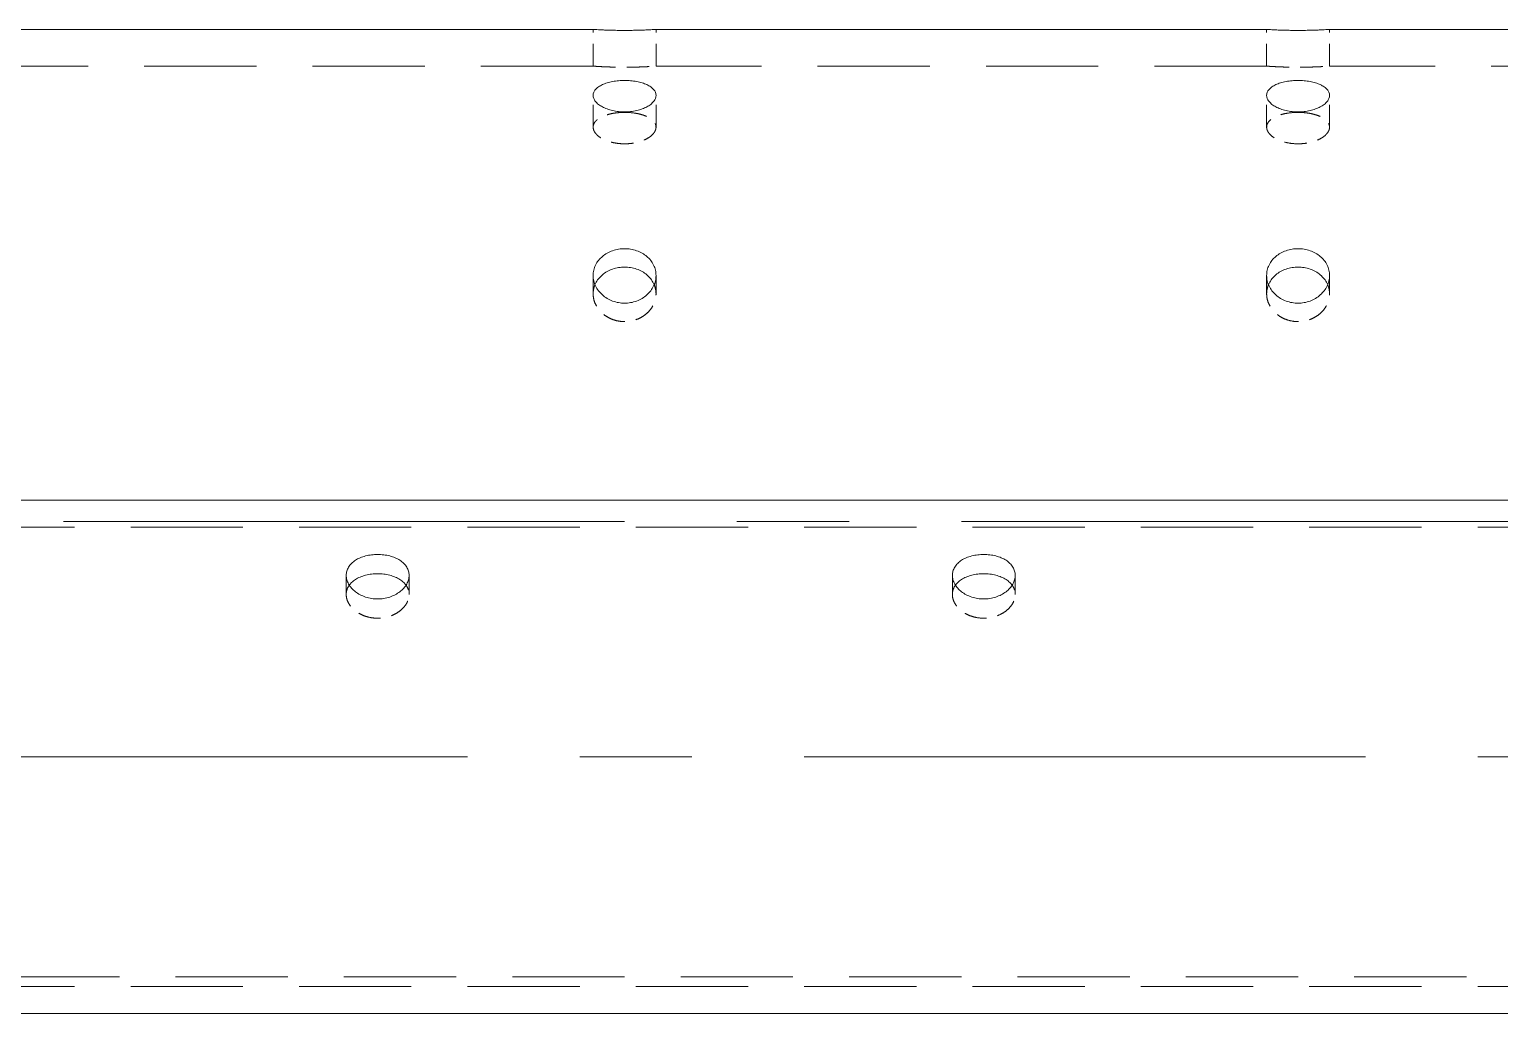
# Model space of a CAD drawing. Header units: millimetres. Extents: x -46397 to 283259, y -8690 to 23983.
# Drawn here: x 2240.6 to 2568, y 4219.6 to 4438.7 of the extents above; entities that cross this region are included whole.
import ezdxf

# ---------------------------------------------------------------- set-up
doc = ezdxf.new("R2010")
doc.units = ezdxf.units.MM
doc.linetypes.add('CENTER', pattern=[2, 1.25, -0.25, 0.25, -0.25])
doc.linetypes.add('HIDDENX2', pattern=[0.75, 0.5, -0.25])
doc.layers.add('DUONGTAM', color=1, linetype='CENTER', lineweight=0)
doc.layers.add('flashshoot', color=7, linetype='Continuous')

# ---------------------------------------------------------------- blocks, each defined once
blk = doc.blocks.new('A$C49aca623')
at = {"color": 2, "linetype": 'Continuous', "lineweight": 0, "ltscale": 10, "extrusion": (2.28848e-17, 1, 0)}
for p, q in [((-1047, -563.9), (-1183, -563.9)), ((-897, -563.9), (-1033, -563.9)), ((-747, -563.9), (-883, -563.9)), ((1960, -783), (-2832, -783))]:
    blk.add_line(p, q, dxfattribs=at)
at = {"color": 1, "linetype": 'HIDDENX2', "lineweight": 0, "ltscale": 10, "extrusion": (2.28848e-17, 1, 0)}
for p, q in [((-1047, -572.08), (-1047, -563.9)), ((-1033, -572.08), (-1033, -563.9)), ((-897, -572.08), (-897, -563.9)), ((-883, -572.08), (-883, -563.9)), ((-1047, -585.66), (-1047, -578.58)), ((-1033, -585.66), (-1033, -578.58)), ((-897, -585.66), (-897, -578.58)), ((-883, -585.66), (-883, -578.58)), ((-1047, -622.77), (-1047, -618.68)), ((-1033, -622.77), (-1033, -618.68)), ((-897, -622.77), (-897, -618.68)), ((-883, -622.77), (-883, -618.68))]:
    blk.add_line(p, q, dxfattribs=at)
at = {"color": 1, "linetype": 'HIDDENX2', "lineweight": 0, "ltscale": 50, "extrusion": (2.28848e-17, 1, 0)}
for p, q in [((-1047, -572.08), (-1183, -572.08)), ((-897, -572.08), (-1033, -572.08)), ((-747, -572.08), (-883, -572.08)), ((1960, -774.82), (-2832, -774.82))]:
    blk.add_line(p, q, dxfattribs=at)
at = {"color": 2, "linetype": 'Continuous', "lineweight": 0, "ltscale": 10}
for points, knots in [([(-1033, -563.9), (-1033, -563.9), (-1033.04, -563.9), (-1033.22, -563.91), (-1033.35, -563.92), (-1033.71, -563.94), (-1033.93, -563.96), (-1034.45, -563.98), (-1034.74, -564), (-1035.36, -564.03), (-1035.71, -564.04), (-1036.48, -564.07), (-1036.89, -564.08), (-1037.75, -564.1), (-1038.2, -564.11), (-1039.11, -564.12), (-1039.56, -564.12), (-1040.44, -564.12), (-1040.89, -564.12), (-1041.8, -564.11), (-1042.25, -564.1), (-1043.11, -564.08), (-1043.52, -564.07), (-1044.29, -564.04), (-1044.64, -564.03), (-1045.26, -564), (-1045.55, -563.98), (-1046.07, -563.96), (-1046.29, -563.94), (-1046.65, -563.92), (-1046.78, -563.91), (-1046.96, -563.9), (-1047, -563.9), (-1047, -563.9)], [10.550311, 10.550311, 10.550311, 10.550311, 11.869099, 11.869099, 13.187888, 13.187888, 14.506676, 14.506676, 15.825465, 15.825465, 17.144254, 17.144254, 18.463043, 18.463043, 19.781833, 19.781833, 21.100622, 21.100622, 22.419411, 22.419411, 23.7382, 23.7382, 25.05699, 25.05699, 26.375779, 26.375779, 27.694567, 27.694567, 29.013356, 29.013356, 30.332144, 30.332144, 31.650933, 31.650933, 31.650933, 31.650933]), ([(-883, -563.9), (-883, -563.9), (-883.04, -563.9), (-883.22, -563.91), (-883.35, -563.92), (-883.71, -563.94), (-883.93, -563.96), (-884.45, -563.98), (-884.74, -564), (-885.36, -564.03), (-885.71, -564.04), (-886.48, -564.07), (-886.89, -564.08), (-887.75, -564.1), (-888.2, -564.11), (-889.11, -564.12), (-889.56, -564.12), (-890.44, -564.12), (-890.89, -564.12), (-891.8, -564.11), (-892.25, -564.1), (-893.11, -564.08), (-893.52, -564.07), (-894.29, -564.04), (-894.64, -564.03), (-895.26, -564), (-895.55, -563.98), (-896.07, -563.96), (-896.29, -563.94), (-896.65, -563.92), (-896.78, -563.91), (-896.96, -563.9), (-897, -563.9), (-897, -563.9)], [10.550311, 10.550311, 10.550311, 10.550311, 11.869099, 11.869099, 13.187888, 13.187888, 14.506676, 14.506676, 15.825465, 15.825465, 17.144254, 17.144254, 18.463043, 18.463043, 19.781833, 19.781833, 21.100622, 21.100622, 22.419411, 22.419411, 23.7382, 23.7382, 25.05699, 25.05699, 26.375779, 26.375779, 27.694567, 27.694567, 29.013356, 29.013356, 30.332144, 30.332144, 31.650933, 31.650933, 31.650933, 31.650933]), ([(-1040, -575.27), (-1039.56, -575.27), (-1039.11, -575.29), (-1038.2, -575.37), (-1037.75, -575.43), (-1036.89, -575.59), (-1036.48, -575.69), (-1035.71, -575.92), (-1035.36, -576.06), (-1034.74, -576.34), (-1034.45, -576.51), (-1033.93, -576.86), (-1033.71, -577.06), (-1033.35, -577.47), (-1033.22, -577.69), (-1033.04, -578.13), (-1033, -578.36), (-1033, -578.8), (-1033.04, -579.03), (-1033.22, -579.49), (-1033.35, -579.72), (-1033.71, -580.17), (-1033.93, -580.39), (-1034.45, -580.79), (-1034.74, -580.98), (-1035.36, -581.32), (-1035.71, -581.47), (-1036.48, -581.76), (-1036.89, -581.88), (-1037.75, -582.07), (-1038.2, -582.15), (-1039.11, -582.25), (-1039.56, -582.27), (-1040.44, -582.27), (-1040.89, -582.25), (-1041.8, -582.15), (-1042.25, -582.07), (-1043.11, -581.88), (-1043.52, -581.76), (-1044.29, -581.47), (-1044.64, -581.32), (-1045.26, -580.98), (-1045.55, -580.79), (-1046.07, -580.39), (-1046.29, -580.17), (-1046.65, -579.72), (-1046.78, -579.49), (-1046.96, -579.03), (-1047, -578.8), (-1047, -578.36), (-1046.96, -578.13), (-1046.78, -577.69), (-1046.65, -577.47), (-1046.29, -577.06), (-1046.07, -576.86), (-1045.55, -576.51), (-1045.26, -576.34), (-1044.64, -576.06), (-1044.29, -575.92), (-1043.52, -575.69), (-1043.11, -575.59), (-1042.25, -575.43), (-1041.8, -575.37), (-1040.89, -575.29), (-1040.44, -575.27), (-1040, -575.27)], [0, 0, 0, 0, 1.318789, 1.318789, 2.637578, 2.637578, 3.956368, 3.956368, 5.275157, 5.275157, 6.593945, 6.593945, 7.912734, 7.912734, 9.231522, 9.231522, 10.550311, 10.550311, 11.869099, 11.869099, 13.187888, 13.187888, 14.506676, 14.506676, 15.825465, 15.825465, 17.144254, 17.144254, 18.463043, 18.463043, 19.781833, 19.781833, 21.100622, 21.100622, 22.419411, 22.419411, 23.7382, 23.7382, 25.05699, 25.05699, 26.375779, 26.375779, 27.694567, 27.694567, 29.013356, 29.013356, 30.332144, 30.332144, 31.650933, 31.650933, 32.969721, 32.969721, 34.28851, 34.28851, 35.607298, 35.607298, 36.926087, 36.926087, 38.244876, 38.244876, 39.563665, 39.563665, 40.882454, 40.882454, 42.201244, 42.201244, 42.201244, 42.201244]), ([(-890, -575.27), (-889.56, -575.27), (-889.11, -575.29), (-888.2, -575.37), (-887.75, -575.43), (-886.89, -575.59), (-886.48, -575.69), (-885.71, -575.92), (-885.36, -576.06), (-884.74, -576.34), (-884.45, -576.51), (-883.93, -576.86), (-883.71, -577.06), (-883.35, -577.47), (-883.22, -577.69), (-883.04, -578.13), (-883, -578.36), (-883, -578.8), (-883.04, -579.03), (-883.22, -579.49), (-883.35, -579.72), (-883.71, -580.17), (-883.93, -580.39), (-884.45, -580.79), (-884.74, -580.98), (-885.36, -581.32), (-885.71, -581.47), (-886.48, -581.76), (-886.89, -581.88), (-887.75, -582.07), (-888.2, -582.15), (-889.11, -582.25), (-889.56, -582.27), (-890.44, -582.27), (-890.89, -582.25), (-891.8, -582.15), (-892.25, -582.07), (-893.11, -581.88), (-893.52, -581.76), (-894.29, -581.47), (-894.64, -581.32), (-895.26, -580.98), (-895.55, -580.79), (-896.07, -580.39), (-896.29, -580.17), (-896.65, -579.72), (-896.78, -579.49), (-896.96, -579.03), (-897, -578.8), (-897, -578.36), (-896.96, -578.13), (-896.78, -577.69), (-896.65, -577.47), (-896.29, -577.06), (-896.07, -576.86), (-895.55, -576.51), (-895.26, -576.34), (-894.64, -576.06), (-894.29, -575.92), (-893.52, -575.69), (-893.11, -575.59), (-892.25, -575.43), (-891.8, -575.37), (-890.89, -575.29), (-890.44, -575.27), (-890, -575.27)], [0, 0, 0, 0, 1.318789, 1.318789, 2.637578, 2.637578, 3.956368, 3.956368, 5.275157, 5.275157, 6.593945, 6.593945, 7.912734, 7.912734, 9.231522, 9.231522, 10.550311, 10.550311, 11.869099, 11.869099, 13.187888, 13.187888, 14.506676, 14.506676, 15.825465, 15.825465, 17.144254, 17.144254, 18.463043, 18.463043, 19.781833, 19.781833, 21.100622, 21.100622, 22.419411, 22.419411, 23.7382, 23.7382, 25.05699, 25.05699, 26.375779, 26.375779, 27.694567, 27.694567, 29.013356, 29.013356, 30.332144, 30.332144, 31.650933, 31.650933, 32.969721, 32.969721, 34.28851, 34.28851, 35.607298, 35.607298, 36.926087, 36.926087, 38.244876, 38.244876, 39.563665, 39.563665, 40.882454, 40.882454, 42.201244, 42.201244, 42.201244, 42.201244]), ([(-1040, -612.72), (-1039.56, -612.72), (-1039.11, -612.76), (-1038.2, -612.91), (-1037.75, -613.02), (-1036.89, -613.32), (-1036.48, -613.51), (-1035.71, -613.94), (-1035.36, -614.18), (-1034.74, -614.71), (-1034.45, -615), (-1033.93, -615.65), (-1033.71, -616), (-1033.35, -616.74), (-1033.22, -617.12), (-1033.04, -617.9), (-1033, -618.29), (-1033, -619.06), (-1033.04, -619.45), (-1033.22, -620.24), (-1033.35, -620.63), (-1033.71, -621.39), (-1033.93, -621.75), (-1034.45, -622.43), (-1034.74, -622.74), (-1035.36, -623.29), (-1035.71, -623.55), (-1036.48, -624.01), (-1036.89, -624.21), (-1037.75, -624.53), (-1038.2, -624.65), (-1039.11, -624.81), (-1039.56, -624.85), (-1040.44, -624.85), (-1040.89, -624.81), (-1041.8, -624.65), (-1042.25, -624.53), (-1043.11, -624.21), (-1043.52, -624.01), (-1044.29, -623.55), (-1044.64, -623.29), (-1045.26, -622.74), (-1045.55, -622.43), (-1046.07, -621.75), (-1046.29, -621.39), (-1046.65, -620.63), (-1046.78, -620.24), (-1046.96, -619.45), (-1047, -619.06), (-1047, -618.29), (-1046.96, -617.9), (-1046.78, -617.12), (-1046.65, -616.74), (-1046.29, -616), (-1046.07, -615.65), (-1045.55, -615), (-1045.26, -614.71), (-1044.64, -614.18), (-1044.29, -613.94), (-1043.52, -613.51), (-1043.11, -613.32), (-1042.25, -613.02), (-1041.8, -612.91), (-1040.89, -612.76), (-1040.44, -612.72), (-1040, -612.72)], [0, 0, 0, 0, 1.318789, 1.318789, 2.637578, 2.637578, 3.956368, 3.956368, 5.275157, 5.275157, 6.593945, 6.593945, 7.912734, 7.912734, 9.231522, 9.231522, 10.550311, 10.550311, 11.869099, 11.869099, 13.187888, 13.187888, 14.506676, 14.506676, 15.825465, 15.825465, 17.144254, 17.144254, 18.463043, 18.463043, 19.781833, 19.781833, 21.100622, 21.100622, 22.419411, 22.419411, 23.7382, 23.7382, 25.05699, 25.05699, 26.375779, 26.375779, 27.694567, 27.694567, 29.013356, 29.013356, 30.332144, 30.332144, 31.650933, 31.650933, 32.969721, 32.969721, 34.28851, 34.28851, 35.607298, 35.607298, 36.926087, 36.926087, 38.244876, 38.244876, 39.563665, 39.563665, 40.882454, 40.882454, 42.201244, 42.201244, 42.201244, 42.201244]), ([(-890, -612.72), (-889.56, -612.72), (-889.11, -612.76), (-888.2, -612.91), (-887.75, -613.02), (-886.89, -613.32), (-886.48, -613.51), (-885.71, -613.94), (-885.36, -614.18), (-884.74, -614.71), (-884.45, -615), (-883.93, -615.65), (-883.71, -616), (-883.35, -616.74), (-883.22, -617.12), (-883.04, -617.9), (-883, -618.29), (-883, -619.06), (-883.04, -619.45), (-883.22, -620.24), (-883.35, -620.63), (-883.71, -621.39), (-883.93, -621.75), (-884.45, -622.43), (-884.74, -622.74), (-885.36, -623.29), (-885.71, -623.55), (-886.48, -624.01), (-886.89, -624.21), (-887.75, -624.53), (-888.2, -624.65), (-889.11, -624.81), (-889.56, -624.85), (-890.44, -624.85), (-890.89, -624.81), (-891.8, -624.65), (-892.25, -624.53), (-893.11, -624.21), (-893.52, -624.01), (-894.29, -623.55), (-894.64, -623.29), (-895.26, -622.74), (-895.55, -622.43), (-896.07, -621.75), (-896.29, -621.39), (-896.65, -620.63), (-896.78, -620.24), (-896.96, -619.45), (-897, -619.06), (-897, -618.29), (-896.96, -617.9), (-896.78, -617.12), (-896.65, -616.74), (-896.29, -616), (-896.07, -615.65), (-895.55, -615), (-895.26, -614.71), (-894.64, -614.18), (-894.29, -613.94), (-893.52, -613.51), (-893.11, -613.32), (-892.25, -613.02), (-891.8, -612.91), (-890.89, -612.76), (-890.44, -612.72), (-890, -612.72)], [0, 0, 0, 0, 1.318789, 1.318789, 2.637578, 2.637578, 3.956368, 3.956368, 5.275157, 5.275157, 6.593945, 6.593945, 7.912734, 7.912734, 9.231522, 9.231522, 10.550311, 10.550311, 11.869099, 11.869099, 13.187888, 13.187888, 14.506676, 14.506676, 15.825465, 15.825465, 17.144254, 17.144254, 18.463043, 18.463043, 19.781833, 19.781833, 21.100622, 21.100622, 22.419411, 22.419411, 23.7382, 23.7382, 25.05699, 25.05699, 26.375779, 26.375779, 27.694567, 27.694567, 29.013356, 29.013356, 30.332144, 30.332144, 31.650933, 31.650933, 32.969721, 32.969721, 34.28851, 34.28851, 35.607298, 35.607298, 36.926087, 36.926087, 38.244876, 38.244876, 39.563665, 39.563665, 40.882454, 40.882454, 42.201244, 42.201244, 42.201244, 42.201244]), ([(-1040, -616.82), (-1040.44, -616.82), (-1040.89, -616.86), (-1041.8, -617.01), (-1042.25, -617.12), (-1043.11, -617.42), (-1043.52, -617.6), (-1044.29, -618.03), (-1044.64, -618.28), (-1045.26, -618.8), (-1045.55, -619.1), (-1046.07, -619.74), (-1046.29, -620.09), (-1046.51, -620.55), (-1046.55, -620.64), (-1046.59, -620.73)], [0, 0, 0, 0, 1.318854, 1.318854, 2.637708, 2.637708, 3.956563, 3.956563, 5.275417, 5.275417, 6.59427, 6.59427, 7.913123, 7.913123, 8.233495, 8.233495, 8.233495, 8.233495]), ([(-1033.41, -620.73), (-1033.45, -620.64), (-1033.49, -620.55), (-1033.71, -620.09), (-1033.93, -619.74), (-1034.45, -619.1), (-1034.74, -618.8), (-1035.36, -618.28), (-1035.71, -618.03), (-1036.48, -617.6), (-1036.89, -617.42), (-1037.75, -617.12), (-1038.2, -617.01), (-1039.11, -616.86), (-1039.56, -616.82), (-1040, -616.82)], [33.969824, 33.969824, 33.969824, 33.969824, 34.290196, 34.290196, 35.609049, 35.609049, 36.927902, 36.927902, 38.246757, 38.246757, 39.565611, 39.565611, 40.884465, 40.884465, 42.203319, 42.203319, 42.203319, 42.203319]), ([(-890, -616.82), (-890.44, -616.82), (-890.89, -616.86), (-891.8, -617.01), (-892.25, -617.12), (-893.11, -617.42), (-893.52, -617.6), (-894.29, -618.03), (-894.64, -618.28), (-895.26, -618.8), (-895.55, -619.1), (-896.07, -619.74), (-896.29, -620.09), (-896.51, -620.55), (-896.55, -620.64), (-896.59, -620.73)], [0, 0, 0, 0, 1.318854, 1.318854, 2.637708, 2.637708, 3.956563, 3.956563, 5.275417, 5.275417, 6.59427, 6.59427, 7.913123, 7.913123, 8.233495, 8.233495, 8.233495, 8.233495]), ([(-883.41, -620.73), (-883.45, -620.64), (-883.49, -620.55), (-883.71, -620.09), (-883.93, -619.74), (-884.45, -619.1), (-884.74, -618.8), (-885.36, -618.28), (-885.71, -618.03), (-886.48, -617.6), (-886.89, -617.42), (-887.75, -617.12), (-888.2, -617.01), (-889.11, -616.86), (-889.56, -616.82), (-890, -616.82)], [33.969824, 33.969824, 33.969824, 33.969824, 34.290196, 34.290196, 35.609049, 35.609049, 36.927902, 36.927902, 38.246757, 38.246757, 39.565611, 39.565611, 40.884465, 40.884465, 42.203319, 42.203319, 42.203319, 42.203319])]:
    blk.add_open_spline(points, degree=3, knots=knots, dxfattribs=at)
at = {"color": 1, "linetype": 'HIDDENX2', "lineweight": 0, "ltscale": 10}
for points, knots in [([(-1047, -572.08), (-1047, -572.08), (-1046.96, -572.08), (-1046.78, -572.09), (-1046.65, -572.1), (-1046.29, -572.13), (-1046.07, -572.14), (-1045.55, -572.17), (-1045.26, -572.19), (-1044.64, -572.22), (-1044.29, -572.23), (-1043.52, -572.26), (-1043.11, -572.28), (-1042.25, -572.3), (-1041.8, -572.31), (-1040.89, -572.32), (-1040.44, -572.32), (-1039.56, -572.32), (-1039.11, -572.32), (-1038.2, -572.31), (-1037.75, -572.3), (-1036.89, -572.28), (-1036.48, -572.26), (-1035.71, -572.23), (-1035.36, -572.22), (-1034.74, -572.19), (-1034.45, -572.17), (-1033.93, -572.14), (-1033.71, -572.13), (-1033.35, -572.1), (-1033.22, -572.09), (-1033.04, -572.08), (-1033, -572.08), (-1033, -572.08)], [10.55083, 10.55083, 10.55083, 10.55083, 11.869683, 11.869683, 13.188536, 13.188536, 14.507389, 14.507389, 15.826243, 15.826243, 17.145097, 17.145097, 18.463951, 18.463951, 19.782805, 19.782805, 21.10166, 21.10166, 22.420514, 22.420514, 23.739368, 23.739368, 25.058222, 25.058222, 26.377077, 26.377077, 27.69593, 27.69593, 29.014783, 29.014783, 30.333636, 30.333636, 31.652489, 31.652489, 31.652489, 31.652489]), ([(-897, -572.08), (-897, -572.08), (-896.96, -572.08), (-896.78, -572.09), (-896.65, -572.1), (-896.29, -572.13), (-896.07, -572.14), (-895.55, -572.17), (-895.26, -572.19), (-894.64, -572.22), (-894.29, -572.23), (-893.52, -572.26), (-893.11, -572.28), (-892.25, -572.3), (-891.8, -572.31), (-890.89, -572.32), (-890.44, -572.32), (-889.56, -572.32), (-889.11, -572.32), (-888.2, -572.31), (-887.75, -572.3), (-886.89, -572.28), (-886.48, -572.26), (-885.71, -572.23), (-885.36, -572.22), (-884.74, -572.19), (-884.45, -572.17), (-883.93, -572.14), (-883.71, -572.13), (-883.35, -572.1), (-883.22, -572.09), (-883.04, -572.08), (-883, -572.08), (-883, -572.08)], [10.55083, 10.55083, 10.55083, 10.55083, 11.869683, 11.869683, 13.188536, 13.188536, 14.507389, 14.507389, 15.826243, 15.826243, 17.145097, 17.145097, 18.463951, 18.463951, 19.782805, 19.782805, 21.10166, 21.10166, 22.420514, 22.420514, 23.739368, 23.739368, 25.058222, 25.058222, 26.377077, 26.377077, 27.69593, 27.69593, 29.014783, 29.014783, 30.333636, 30.333636, 31.652489, 31.652489, 31.652489, 31.652489]), ([(-1040, -582.37), (-1040.44, -582.37), (-1040.89, -582.39), (-1041.8, -582.47), (-1042.25, -582.53), (-1043.11, -582.69), (-1043.52, -582.79), (-1044.29, -583.02), (-1044.64, -583.15), (-1045.26, -583.43), (-1045.55, -583.59), (-1046.07, -583.95), (-1046.29, -584.15), (-1046.65, -584.56), (-1046.78, -584.77), (-1046.96, -585.22), (-1047, -585.44), (-1047, -585.88), (-1046.96, -586.11), (-1046.78, -586.57), (-1046.65, -586.81), (-1046.29, -587.26), (-1046.07, -587.48), (-1045.55, -587.88), (-1045.26, -588.07), (-1044.64, -588.41), (-1044.29, -588.57), (-1043.52, -588.85), (-1043.11, -588.97), (-1042.25, -589.17), (-1041.8, -589.25), (-1040.89, -589.35), (-1040.44, -589.37), (-1039.56, -589.37), (-1039.11, -589.35), (-1038.2, -589.25), (-1037.75, -589.17), (-1036.89, -588.97), (-1036.48, -588.85), (-1035.71, -588.57), (-1035.36, -588.41), (-1034.74, -588.07), (-1034.45, -587.88), (-1033.93, -587.48), (-1033.71, -587.26), (-1033.35, -586.81), (-1033.22, -586.57), (-1033.04, -586.11), (-1033, -585.88), (-1033, -585.44), (-1033.04, -585.22), (-1033.22, -584.77), (-1033.35, -584.56), (-1033.71, -584.15), (-1033.93, -583.95), (-1034.45, -583.59), (-1034.74, -583.43), (-1035.36, -583.15), (-1035.71, -583.02), (-1036.48, -582.79), (-1036.89, -582.69), (-1037.75, -582.53), (-1038.2, -582.47), (-1039.11, -582.39), (-1039.56, -582.37), (-1040, -582.37)], [0, 0, 0, 0, 1.318854, 1.318854, 2.637708, 2.637708, 3.956563, 3.956563, 5.275417, 5.275417, 6.59427, 6.59427, 7.913123, 7.913123, 9.231977, 9.231977, 10.55083, 10.55083, 11.869683, 11.869683, 13.188536, 13.188536, 14.507389, 14.507389, 15.826243, 15.826243, 17.145097, 17.145097, 18.463951, 18.463951, 19.782805, 19.782805, 21.10166, 21.10166, 22.420514, 22.420514, 23.739368, 23.739368, 25.058222, 25.058222, 26.377077, 26.377077, 27.69593, 27.69593, 29.014783, 29.014783, 30.333636, 30.333636, 31.652489, 31.652489, 32.971343, 32.971343, 34.290196, 34.290196, 35.609049, 35.609049, 36.927902, 36.927902, 38.246757, 38.246757, 39.565611, 39.565611, 40.884465, 40.884465, 42.203319, 42.203319, 42.203319, 42.203319]), ([(-890, -582.37), (-890.44, -582.37), (-890.89, -582.39), (-891.8, -582.47), (-892.25, -582.53), (-893.11, -582.69), (-893.52, -582.79), (-894.29, -583.02), (-894.64, -583.15), (-895.26, -583.43), (-895.55, -583.59), (-896.07, -583.95), (-896.29, -584.15), (-896.65, -584.56), (-896.78, -584.77), (-896.96, -585.22), (-897, -585.44), (-897, -585.88), (-896.96, -586.11), (-896.78, -586.57), (-896.65, -586.81), (-896.29, -587.26), (-896.07, -587.48), (-895.55, -587.88), (-895.26, -588.07), (-894.64, -588.41), (-894.29, -588.57), (-893.52, -588.85), (-893.11, -588.97), (-892.25, -589.17), (-891.8, -589.25), (-890.89, -589.35), (-890.44, -589.37), (-889.56, -589.37), (-889.11, -589.35), (-888.2, -589.25), (-887.75, -589.17), (-886.89, -588.97), (-886.48, -588.85), (-885.71, -588.57), (-885.36, -588.41), (-884.74, -588.07), (-884.45, -587.88), (-883.93, -587.48), (-883.71, -587.26), (-883.35, -586.81), (-883.22, -586.57), (-883.04, -586.11), (-883, -585.88), (-883, -585.44), (-883.04, -585.22), (-883.22, -584.77), (-883.35, -584.56), (-883.71, -584.15), (-883.93, -583.95), (-884.45, -583.59), (-884.74, -583.43), (-885.36, -583.15), (-885.71, -583.02), (-886.48, -582.79), (-886.89, -582.69), (-887.75, -582.53), (-888.2, -582.47), (-889.11, -582.39), (-889.56, -582.37), (-890, -582.37)], [0, 0, 0, 0, 1.318854, 1.318854, 2.637708, 2.637708, 3.956563, 3.956563, 5.275417, 5.275417, 6.59427, 6.59427, 7.913123, 7.913123, 9.231977, 9.231977, 10.55083, 10.55083, 11.869683, 11.869683, 13.188536, 13.188536, 14.507389, 14.507389, 15.826243, 15.826243, 17.145097, 17.145097, 18.463951, 18.463951, 19.782805, 19.782805, 21.10166, 21.10166, 22.420514, 22.420514, 23.739368, 23.739368, 25.058222, 25.058222, 26.377077, 26.377077, 27.69593, 27.69593, 29.014783, 29.014783, 30.333636, 30.333636, 31.652489, 31.652489, 32.971343, 32.971343, 34.290196, 34.290196, 35.609049, 35.609049, 36.927902, 36.927902, 38.246757, 38.246757, 39.565611, 39.565611, 40.884465, 40.884465, 42.203319, 42.203319, 42.203319, 42.203319]), ([(-1046.59, -620.73), (-1046.71, -621.02), (-1046.8, -621.31), (-1046.96, -621.99), (-1047, -622.38), (-1047, -623.15), (-1046.96, -623.54), (-1046.78, -624.33), (-1046.65, -624.72), (-1046.29, -625.48), (-1046.07, -625.85), (-1045.55, -626.52), (-1045.26, -626.84), (-1044.64, -627.39), (-1044.29, -627.65), (-1043.52, -628.11), (-1043.11, -628.31), (-1042.25, -628.63), (-1041.8, -628.75), (-1040.89, -628.91), (-1040.44, -628.95), (-1039.56, -628.95), (-1039.11, -628.91), (-1038.2, -628.75), (-1037.75, -628.63), (-1036.89, -628.31), (-1036.48, -628.11), (-1035.71, -627.65), (-1035.36, -627.39), (-1034.74, -626.84), (-1034.45, -626.52), (-1033.93, -625.85), (-1033.71, -625.48), (-1033.35, -624.72), (-1033.22, -624.33), (-1033.04, -623.54), (-1033, -623.15), (-1033, -622.38), (-1033.04, -621.99), (-1033.2, -621.31), (-1033.29, -621.02), (-1033.41, -620.73)], [8.233495, 8.233495, 8.233495, 8.233495, 9.231977, 9.231977, 10.55083, 10.55083, 11.869683, 11.869683, 13.188536, 13.188536, 14.507389, 14.507389, 15.826243, 15.826243, 17.145097, 17.145097, 18.463951, 18.463951, 19.782805, 19.782805, 21.10166, 21.10166, 22.420514, 22.420514, 23.739368, 23.739368, 25.058222, 25.058222, 26.377077, 26.377077, 27.69593, 27.69593, 29.014783, 29.014783, 30.333636, 30.333636, 31.652489, 31.652489, 32.971343, 32.971343, 33.969824, 33.969824, 33.969824, 33.969824]), ([(-896.59, -620.73), (-896.71, -621.02), (-896.8, -621.31), (-896.96, -621.99), (-897, -622.38), (-897, -623.15), (-896.96, -623.54), (-896.78, -624.33), (-896.65, -624.72), (-896.29, -625.48), (-896.07, -625.85), (-895.55, -626.52), (-895.26, -626.84), (-894.64, -627.39), (-894.29, -627.65), (-893.52, -628.11), (-893.11, -628.31), (-892.25, -628.63), (-891.8, -628.75), (-890.89, -628.91), (-890.44, -628.95), (-889.56, -628.95), (-889.11, -628.91), (-888.2, -628.75), (-887.75, -628.63), (-886.89, -628.31), (-886.48, -628.11), (-885.71, -627.65), (-885.36, -627.39), (-884.74, -626.84), (-884.45, -626.52), (-883.93, -625.85), (-883.71, -625.48), (-883.35, -624.72), (-883.22, -624.33), (-883.04, -623.54), (-883, -623.15), (-883, -622.38), (-883.04, -621.99), (-883.2, -621.31), (-883.29, -621.02), (-883.41, -620.73)], [8.233495, 8.233495, 8.233495, 8.233495, 9.231977, 9.231977, 10.55083, 10.55083, 11.869683, 11.869683, 13.188536, 13.188536, 14.507389, 14.507389, 15.826243, 15.826243, 17.145097, 17.145097, 18.463951, 18.463951, 19.782805, 19.782805, 21.10166, 21.10166, 22.420514, 22.420514, 23.739368, 23.739368, 25.058222, 25.058222, 26.377077, 26.377077, 27.69593, 27.69593, 29.014783, 29.014783, 30.333636, 30.333636, 31.652489, 31.652489, 32.971343, 32.971343, 33.969824, 33.969824, 33.969824, 33.969824])]:
    blk.add_open_spline(points, degree=3, knots=knots, dxfattribs=at)
at = {"layer": 'DUONGTAM', "ltscale": 100, "extrusion": (2.28848e-17, 1, 0)}
blk.add_line((1960, -673.45), (-3000, -673.45), dxfattribs=at)
blk = doc.blocks.new('A$C46e65358')
at = {"color": 150, "linetype": 'Continuous', "lineweight": 0, "ltscale": 10, "extrusion": (2.28848e-17, 1, 0)}
for p, q in [((1125, -668.7), (-3000, -668.7)), ((1125, -783), (-2842, -783))]:
    blk.add_line(p, q, dxfattribs=at)
at = {"color": 1, "linetype": 'HIDDENX2', "lineweight": 0, "ltscale": 50, "extrusion": (2.28848e-17, 1, 0)}
for p, q in [((1125, -674.72), (-3000, -674.72)), ((1125, -776.98), (-2842, -776.98))]:
    blk.add_line(p, q, dxfattribs=at)
at = {"color": 1, "linetype": 'HIDDENX2', "lineweight": 0, "ltscale": 10, "extrusion": (2.28848e-17, 1, 0)}
for p, q in [((-1102, -689.7), (-1102, -685.44)), ((-1088, -689.7), (-1088, -685.44)), ((-967, -689.7), (-967, -685.44)), ((-953, -689.7), (-953, -685.44))]:
    blk.add_line(p, q, dxfattribs=at)
at = {"color": 150, "linetype": 'Continuous', "lineweight": 0, "ltscale": 10}
for points, knots in [([(-1095, -680.79), (-1094.56, -680.79), (-1094.11, -680.82), (-1093.2, -680.93), (-1092.75, -681.01), (-1091.89, -681.24), (-1091.48, -681.38), (-1090.71, -681.7), (-1090.36, -681.89), (-1089.74, -682.29), (-1089.45, -682.52), (-1088.93, -683.02), (-1088.71, -683.3), (-1088.35, -683.88), (-1088.22, -684.19), (-1088.04, -684.81), (-1088, -685.13), (-1088, -685.75), (-1088.04, -686.08), (-1088.22, -686.73), (-1088.35, -687.06), (-1088.71, -687.7), (-1088.93, -688.01), (-1089.45, -688.58), (-1089.74, -688.85), (-1090.36, -689.33), (-1090.71, -689.56), (-1091.48, -689.96), (-1091.89, -690.13), (-1092.75, -690.41), (-1093.2, -690.52), (-1094.11, -690.66), (-1094.56, -690.69), (-1095.44, -690.69), (-1095.89, -690.66), (-1096.8, -690.52), (-1097.25, -690.41), (-1098.11, -690.13), (-1098.52, -689.96), (-1099.29, -689.56), (-1099.64, -689.33), (-1100.26, -688.85), (-1100.55, -688.58), (-1101.07, -688.01), (-1101.29, -687.7), (-1101.65, -687.06), (-1101.78, -686.73), (-1101.96, -686.08), (-1102, -685.75), (-1102, -685.13), (-1101.96, -684.81), (-1101.78, -684.19), (-1101.65, -683.88), (-1101.29, -683.3), (-1101.07, -683.02), (-1100.55, -682.52), (-1100.26, -682.29), (-1099.64, -681.89), (-1099.29, -681.7), (-1098.52, -681.38), (-1098.11, -681.24), (-1097.25, -681.01), (-1096.8, -680.93), (-1095.89, -680.82), (-1095.44, -680.79), (-1095, -680.79)], [0, 0, 0, 0, 1.319832, 1.319832, 2.639664, 2.639664, 3.959497, 3.959497, 5.279329, 5.279329, 6.599151, 6.599151, 7.918973, 7.918973, 9.238795, 9.238795, 10.558617, 10.558617, 11.878439, 11.878439, 13.198261, 13.198261, 14.518084, 14.518084, 15.837906, 15.837906, 17.157738, 17.157738, 18.47757, 18.47757, 19.797402, 19.797402, 21.117235, 21.117235, 22.437067, 22.437067, 23.756899, 23.756899, 25.076731, 25.076731, 26.396564, 26.396564, 27.716386, 27.716386, 29.036208, 29.036208, 30.35603, 30.35603, 31.675852, 31.675852, 32.995674, 32.995674, 34.315496, 34.315496, 35.635318, 35.635318, 36.95514, 36.95514, 38.274973, 38.274973, 39.594805, 39.594805, 40.914637, 40.914637, 42.234469, 42.234469, 42.234469, 42.234469]), ([(-960, -680.79), (-959.56, -680.79), (-959.11, -680.82), (-958.2, -680.93), (-957.75, -681.01), (-956.89, -681.24), (-956.48, -681.38), (-955.71, -681.7), (-955.36, -681.89), (-954.74, -682.29), (-954.45, -682.52), (-953.93, -683.02), (-953.71, -683.3), (-953.35, -683.88), (-953.22, -684.19), (-953.04, -684.81), (-953, -685.13), (-953, -685.75), (-953.04, -686.08), (-953.22, -686.73), (-953.35, -687.06), (-953.71, -687.7), (-953.93, -688.01), (-954.45, -688.58), (-954.74, -688.85), (-955.36, -689.33), (-955.71, -689.56), (-956.48, -689.96), (-956.89, -690.13), (-957.75, -690.41), (-958.2, -690.52), (-959.11, -690.66), (-959.56, -690.69), (-960.44, -690.69), (-960.89, -690.66), (-961.8, -690.52), (-962.25, -690.41), (-963.11, -690.13), (-963.52, -689.96), (-964.29, -689.56), (-964.64, -689.33), (-965.26, -688.85), (-965.55, -688.58), (-966.07, -688.01), (-966.29, -687.7), (-966.65, -687.06), (-966.78, -686.73), (-966.96, -686.08), (-967, -685.75), (-967, -685.13), (-966.96, -684.81), (-966.78, -684.19), (-966.65, -683.88), (-966.29, -683.3), (-966.07, -683.02), (-965.55, -682.52), (-965.26, -682.29), (-964.64, -681.89), (-964.29, -681.7), (-963.52, -681.38), (-963.11, -681.24), (-962.25, -681.01), (-961.8, -680.93), (-960.89, -680.82), (-960.44, -680.79), (-960, -680.79)], [0, 0, 0, 0, 1.319832, 1.319832, 2.639664, 2.639664, 3.959497, 3.959497, 5.279329, 5.279329, 6.599151, 6.599151, 7.918973, 7.918973, 9.238795, 9.238795, 10.558617, 10.558617, 11.878439, 11.878439, 13.198261, 13.198261, 14.518084, 14.518084, 15.837906, 15.837906, 17.157738, 17.157738, 18.47757, 18.47757, 19.797402, 19.797402, 21.117235, 21.117235, 22.437067, 22.437067, 23.756899, 23.756899, 25.076731, 25.076731, 26.396564, 26.396564, 27.716386, 27.716386, 29.036208, 29.036208, 30.35603, 30.35603, 31.675852, 31.675852, 32.995674, 32.995674, 34.315496, 34.315496, 35.635318, 35.635318, 36.95514, 36.95514, 38.274973, 38.274973, 39.594805, 39.594805, 40.914637, 40.914637, 42.234469, 42.234469, 42.234469, 42.234469]), ([(-1095, -685.09), (-1095.44, -685.09), (-1095.89, -685.11), (-1096.8, -685.22), (-1097.25, -685.3), (-1098.11, -685.52), (-1098.52, -685.66), (-1099.29, -685.98), (-1099.64, -686.17), (-1100.26, -686.56), (-1100.55, -686.79), (-1101, -687.22), (-1101.17, -687.42), (-1101.32, -687.63)], [0, 0, 0, 0, 1.320193, 1.320193, 2.640387, 2.640387, 3.96058, 3.96058, 5.280773, 5.280773, 6.600951, 6.600951, 7.575934, 7.575934, 7.575934, 7.575934]), ([(-1088.68, -687.63), (-1088.83, -687.42), (-1089, -687.22), (-1089.45, -686.79), (-1089.74, -686.56), (-1090.36, -686.17), (-1090.71, -685.98), (-1091.48, -685.66), (-1091.89, -685.52), (-1092.75, -685.3), (-1093.2, -685.22), (-1094.11, -685.11), (-1094.56, -685.09), (-1095, -685.09)], [34.669998, 34.669998, 34.669998, 34.669998, 35.644982, 35.644982, 36.965159, 36.965159, 38.285352, 38.285352, 39.605546, 39.605546, 40.925739, 40.925739, 42.245932, 42.245932, 42.245932, 42.245932]), ([(-960, -685.09), (-960.44, -685.09), (-960.89, -685.11), (-961.8, -685.22), (-962.25, -685.3), (-963.11, -685.52), (-963.52, -685.66), (-964.29, -685.98), (-964.64, -686.17), (-965.26, -686.56), (-965.55, -686.79), (-966, -687.22), (-966.17, -687.42), (-966.32, -687.63)], [0, 0, 0, 0, 1.320193, 1.320193, 2.640387, 2.640387, 3.96058, 3.96058, 5.280773, 5.280773, 6.600951, 6.600951, 7.575934, 7.575934, 7.575934, 7.575934]), ([(-953.68, -687.63), (-953.83, -687.42), (-954, -687.22), (-954.45, -686.79), (-954.74, -686.56), (-955.36, -686.17), (-955.71, -685.98), (-956.48, -685.66), (-956.89, -685.52), (-957.75, -685.3), (-958.2, -685.22), (-959.11, -685.11), (-959.56, -685.09), (-960, -685.09)], [34.669998, 34.669998, 34.669998, 34.669998, 35.644982, 35.644982, 36.965159, 36.965159, 38.285352, 38.285352, 39.605546, 39.605546, 40.925739, 40.925739, 42.245932, 42.245932, 42.245932, 42.245932])]:
    blk.add_open_spline(points, degree=3, knots=knots, dxfattribs=at)
at = {"color": 1, "linetype": 'HIDDENX2', "lineweight": 0, "ltscale": 10}
for points in [[(-1101.32, -687.63), (-1101.37, -687.7), (-1101.42, -687.77), (-1101.65, -688.14), (-1101.78, -688.44), (-1101.96, -689.07), (-1102, -689.38), (-1102, -690.01), (-1101.96, -690.33), (-1101.78, -690.99), (-1101.65, -691.32), (-1101.29, -691.96), (-1101.07, -692.27), (-1100.55, -692.85), (-1100.26, -693.12), (-1099.64, -693.61), (-1099.29, -693.83), (-1098.52, -694.24), (-1098.11, -694.42), (-1097.25, -694.7), (-1096.8, -694.81), (-1095.89, -694.95), (-1095.44, -694.99), (-1094.56, -694.99), (-1094.11, -694.95), (-1093.2, -694.81), (-1092.75, -694.7), (-1091.89, -694.42), (-1091.48, -694.24), (-1090.71, -693.83), (-1090.36, -693.61), (-1089.74, -693.12), (-1089.45, -692.85), (-1088.93, -692.27), (-1088.71, -691.96), (-1088.35, -691.32), (-1088.22, -690.99), (-1088.04, -690.33), (-1088, -690.01), (-1088, -689.38), (-1088.04, -689.07), (-1088.22, -688.44), (-1088.35, -688.14), (-1088.58, -687.77), (-1088.63, -687.7), (-1088.68, -687.63)], [(-966.32, -687.63), (-966.37, -687.7), (-966.42, -687.77), (-966.65, -688.14), (-966.78, -688.44), (-966.96, -689.07), (-967, -689.38), (-967, -690.01), (-966.96, -690.33), (-966.78, -690.99), (-966.65, -691.32), (-966.29, -691.96), (-966.07, -692.27), (-965.55, -692.85), (-965.26, -693.12), (-964.64, -693.61), (-964.29, -693.83), (-963.52, -694.24), (-963.11, -694.42), (-962.25, -694.7), (-961.8, -694.81), (-960.89, -694.95), (-960.44, -694.99), (-959.56, -694.99), (-959.11, -694.95), (-958.2, -694.81), (-957.75, -694.7), (-956.89, -694.42), (-956.48, -694.24), (-955.71, -693.83), (-955.36, -693.61), (-954.74, -693.12), (-954.45, -692.85), (-953.93, -692.27), (-953.71, -691.96), (-953.35, -691.32), (-953.22, -690.99), (-953.04, -690.33), (-953, -690.01), (-953, -689.38), (-953.04, -689.07), (-953.22, -688.44), (-953.35, -688.14), (-953.58, -687.77), (-953.63, -687.7), (-953.68, -687.63)]]:
    blk.add_open_spline(points, degree=3, knots=[7.575934, 7.575934, 7.575934, 7.575934, 7.921128, 7.921128, 9.241306, 9.241306, 10.561483, 10.561483, 11.881661, 11.881661, 13.201838, 13.201838, 14.522015, 14.522015, 15.842193, 15.842193, 17.162386, 17.162386, 18.48258, 18.48258, 19.802773, 19.802773, 21.122966, 21.122966, 22.44316, 22.44316, 23.763353, 23.763353, 25.083546, 25.083546, 26.40374, 26.40374, 27.723917, 27.723917, 29.044094, 29.044094, 30.364272, 30.364272, 31.684449, 31.684449, 33.004627, 33.004627, 34.324804, 34.324804, 34.669998, 34.669998, 34.669998, 34.669998], dxfattribs=at)
at = {"layer": 'DUONGTAM', "color": 1, "ltscale": 100, "extrusion": (2.28848e-17, 1, 0)}
blk.add_line((1125, -725.85), (-3000, -725.85), dxfattribs=at)

msp = doc.modelspace()

# ---------------------------------------------------------------- block references
at = {"layer": 'flashshoot'}
for name in ['A$C49aca623', 'A$C46e65358']:
    msp.add_blockref(name, (3413.15, 5002.56, -1.5), dxfattribs=at)

doc.saveas('drawing.dxf')
